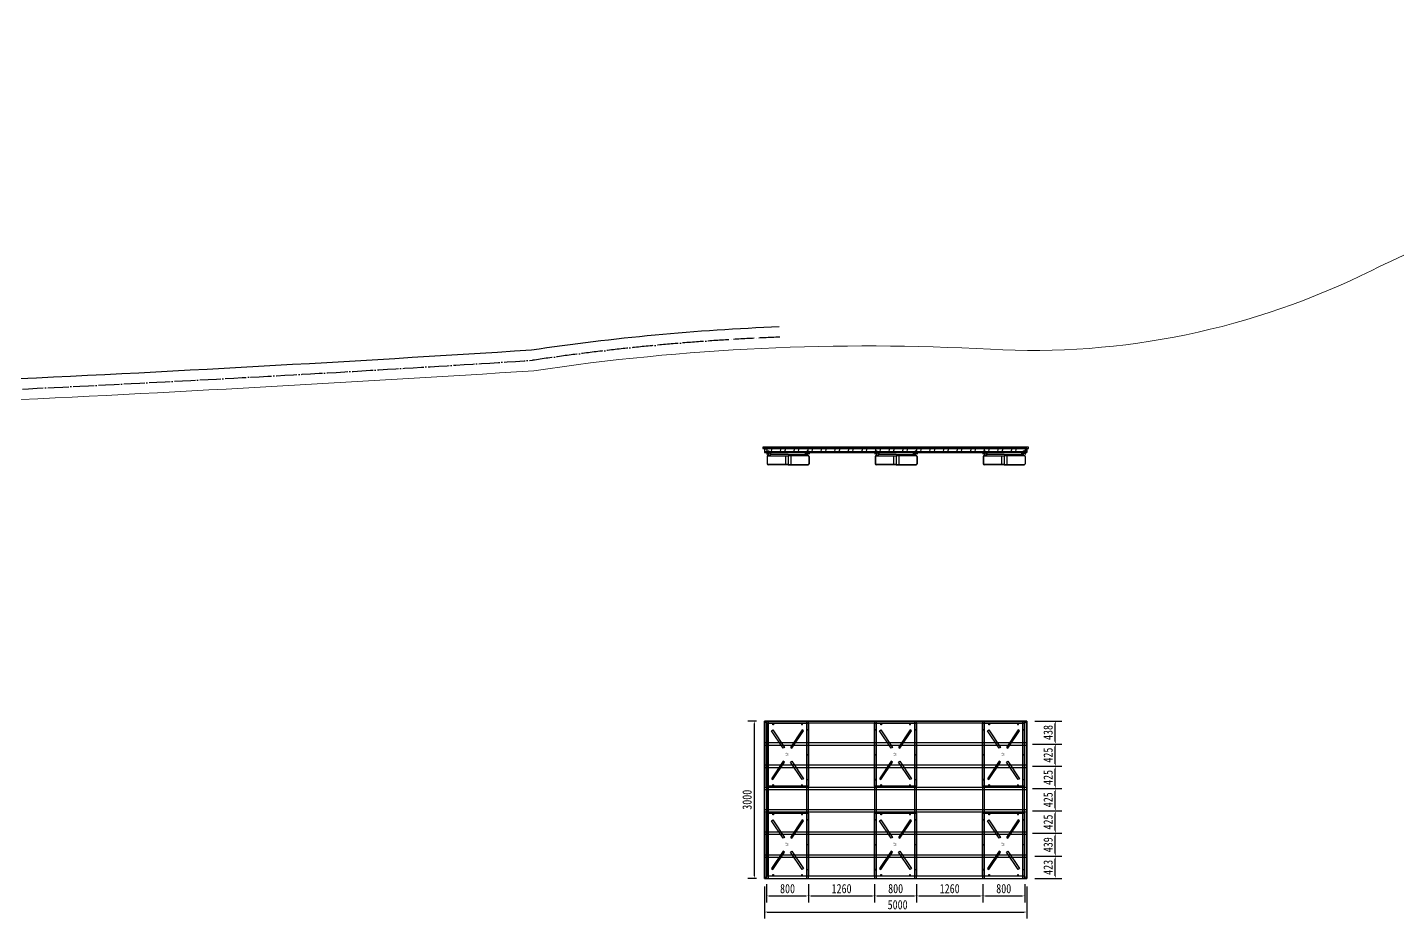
# Model space of a CAD drawing. Header units: millimetres. Extents: x -2018967 to 3675, y -751 to 1571936.
# Drawn here: x -1801079 to -1774970, y 1235224 to 1252202 of the extents above; entities that cross this region are included whole.
import ezdxf

# ---------------------------------------------------------------- set-up
doc = ezdxf.new("R2010")
doc.units = ezdxf.units.MM
doc.header["$LTSCALE"] = 1000
doc.linetypes.add('DOTE', pattern=[2.42, 2, -0.2, 0.02, -0.2])
doc.layers.get('0').update_dxf_attribs({"linetype": 'CONTINUOUS'})
doc.layers.get('DEFPOINTS').update_dxf_attribs({"linetype": 'CONTINUOUS'})
for name, color, linetype in [('1-中心线', 4, 'DOTE'), ('1-水岸线', 5, 'CONTINUOUS'), ('1-铺装分割线', 3, 'CONTINUOUS'), ('PUB_TEXT', 7, 'CONTINUOUS'), ('W-STEEL_FRAME钢架', 3, 'CONTINUOUS'), ('W-STEEL_KEEL钢龙骨', 5, 'CONTINUOUS'), ('W-WOOD_FLOOR木地板', 30, 'CONTINUOUS'), ('螺栓', 146, 'CONTINUOUS')]:
    doc.layers.add(name, color=color, linetype=linetype)
doc.styles.add('黑体', font='simhei.ttf', dxfattribs={"width": 0.8})
doc.dimstyles.new('W&&50', dxfattribs={"dimtxt": 175, "dimasz": 50, "dimexe": 125, "dimexo": 150, "dimgap": 50, "dimtad": 1, "dimdec": 0, "dimzin": 0, "dimdsep": 46, "dimtxsty": '黑体', "dimcen": 0.09, "dimclrd": 1, "dimclre": 1, "dimclrt": 7, "dimazin": 2, "dimtfac": 1, "dimtdec": 0, "dimtix": 1, "dimtmove": 2, "dimatfit": 3, "dimfxl": 100, "dimtolj": 1, "dimtzin": 0, "dimarcsym": 0})

# ---------------------------------------------------------------- blocks, each defined once
blk = doc.blocks.new('*D25')
at = {"color": 1, "lineweight": -2, "transparency": 16777216}
for p, q in [((-1787035, 1235838), (-1787035, 1235224)), ((-1782035, 1235838), (-1782035, 1235224)), ((-1786985, 1235349), (-1782085, 1235349))]:
    blk.add_line(p, q, dxfattribs=at)
at = {"color": 1, "transparency": 16777216}
for points in [[(-1786985, 1235357), (-1786985, 1235340), (-1787035, 1235349)], [(-1782085, 1235357), (-1782085, 1235340), (-1782035, 1235349)]]:
    blk.add_solid(points, dxfattribs=at)
at = {"layer": 'DEFPOINTS', "color": 0, "transparency": 16777216}
for p in [(-1787035, 1235988), (-1782035, 1235988), (-1782035, 1235349)]:
    blk.add_point(p, dxfattribs=at)
at = {"color": 7, "transparency": 16777216, "insert": (-1784497, 1235487), "char_height": 175, "attachment_point": 5, "style": '黑体'}
blk.add_mtext('\\A1;5000', dxfattribs=at)
blk = doc.blocks.new('*D26')
at = {"color": 1, "lineweight": -2, "transparency": 16777216}
for p, q in [((-1781885, 1236411), (-1781367, 1236411)), ((-1781492, 1236038), (-1781492, 1236361)), ((-1781885, 1235988), (-1781367, 1235988))]:
    blk.add_line(p, q, dxfattribs=at)
at = {"color": 1, "transparency": 16777216}
for points in [[(-1781500, 1236361), (-1781484, 1236361), (-1781492, 1236411)], [(-1781500, 1236038), (-1781484, 1236038), (-1781492, 1235988)]]:
    blk.add_solid(points, dxfattribs=at)
at = {"layer": 'DEFPOINTS', "color": 0, "transparency": 16777216}
for p in [(-1782035, 1236411), (-1781492, 1236411), (-1782035, 1235988)]:
    blk.add_point(p, dxfattribs=at)
at = {"color": 7, "transparency": 16777216, "insert": (-1781629, 1236200), "char_height": 175, "attachment_point": 5, "rotation": 90, "style": '黑体'}
blk.add_mtext('\\A1;423', dxfattribs=at)
blk = doc.blocks.new('*D27')
at = {"color": 1, "lineweight": -2, "transparency": 16777216}
for p, q in [((-1786995, 1235878), (-1786995, 1235531)), ((-1786195, 1235878), (-1786195, 1235531)), ((-1786945, 1235656), (-1786245, 1235656))]:
    blk.add_line(p, q, dxfattribs=at)
at = {"color": 1, "transparency": 16777216}
for points in [[(-1786945, 1235664), (-1786945, 1235647), (-1786995, 1235656)], [(-1786245, 1235664), (-1786245, 1235647), (-1786195, 1235656)]]:
    blk.add_solid(points, dxfattribs=at)
at = {"layer": 'DEFPOINTS', "color": 0, "transparency": 16777216}
for p in [(-1786995, 1236028), (-1786195, 1236028), (-1786195, 1235656)]:
    blk.add_point(p, dxfattribs=at)
at = {"color": 7, "transparency": 16777216, "insert": (-1786595, 1235794), "char_height": 175, "attachment_point": 5, "style": '黑体'}
blk.add_mtext('\\A1;800', dxfattribs=at)
blk = doc.blocks.new('*D28')
at = {"color": 1, "lineweight": -2, "transparency": 16777216}
for p, q in [((-1787185, 1238988), (-1787351, 1238988)), ((-1787226, 1236038), (-1787226, 1238938)), ((-1787184, 1235988), (-1787351, 1235988))]:
    blk.add_line(p, q, dxfattribs=at)
at = {"color": 1, "transparency": 16777216}
for points in [[(-1787235, 1238938), (-1787218, 1238938), (-1787226, 1238988)], [(-1787235, 1236038), (-1787218, 1236038), (-1787226, 1235988)]]:
    blk.add_solid(points, dxfattribs=at)
at = {"layer": 'DEFPOINTS', "color": 0, "transparency": 16777216}
for p in [(-1787226, 1238988), (-1787035, 1238988), (-1787034, 1235988)]:
    blk.add_point(p, dxfattribs=at)
at = {"color": 7, "transparency": 16777216, "insert": (-1787365, 1237488), "char_height": 175, "attachment_point": 5, "rotation": 90, "style": '黑体'}
blk.add_mtext('\\A1;3000', dxfattribs=at)
blk = doc.blocks.new('*D29')
at = {"color": 1, "lineweight": -2, "transparency": 16777216}
for p, q in [((-1781925, 1236850), (-1781367, 1236850)), ((-1781492, 1236461), (-1781492, 1236800)), ((-1781885, 1236411), (-1781367, 1236411))]:
    blk.add_line(p, q, dxfattribs=at)
at = {"color": 1, "transparency": 16777216}
for points in [[(-1781500, 1236800), (-1781484, 1236800), (-1781492, 1236850)], [(-1781500, 1236461), (-1781484, 1236461), (-1781492, 1236411)]]:
    blk.add_solid(points, dxfattribs=at)
at = {"layer": 'DEFPOINTS', "color": 0, "transparency": 16777216}
for p in [(-1782075, 1236850), (-1781492, 1236850), (-1782035, 1236411)]:
    blk.add_point(p, dxfattribs=at)
at = {"color": 7, "transparency": 16777216, "insert": (-1781629, 1236631), "char_height": 175, "attachment_point": 5, "rotation": 90, "style": '黑体'}
blk.add_mtext('\\A1;439', dxfattribs=at)
blk = doc.blocks.new('*D30')
at = {"color": 1, "lineweight": -2, "transparency": 16777216}
for p, q in [((-1781925, 1237275), (-1781367, 1237275)), ((-1781492, 1236900), (-1781492, 1237225)), ((-1781925, 1236850), (-1781367, 1236850))]:
    blk.add_line(p, q, dxfattribs=at)
at = {"color": 1, "transparency": 16777216}
for points in [[(-1781500, 1237225), (-1781484, 1237225), (-1781492, 1237275)], [(-1781500, 1236900), (-1781484, 1236900), (-1781492, 1236850)]]:
    blk.add_solid(points, dxfattribs=at)
at = {"layer": 'DEFPOINTS', "color": 0, "transparency": 16777216}
for p in [(-1782075, 1237275), (-1781492, 1237275), (-1782075, 1236850)]:
    blk.add_point(p, dxfattribs=at)
at = {"color": 7, "transparency": 16777216, "insert": (-1781629, 1237063), "char_height": 175, "attachment_point": 5, "rotation": 90, "style": '黑体'}
blk.add_mtext('\\A1;425', dxfattribs=at)
blk = doc.blocks.new('*D31')
at = {"color": 1, "lineweight": -2, "transparency": 16777216}
for p, q in [((-1781925, 1237700), (-1781367, 1237700)), ((-1781492, 1237325), (-1781492, 1237650)), ((-1781925, 1237275), (-1781367, 1237275))]:
    blk.add_line(p, q, dxfattribs=at)
at = {"color": 1, "transparency": 16777216}
for points in [[(-1781500, 1237650), (-1781484, 1237650), (-1781492, 1237700)], [(-1781500, 1237325), (-1781484, 1237325), (-1781492, 1237275)]]:
    blk.add_solid(points, dxfattribs=at)
at = {"layer": 'DEFPOINTS', "color": 0, "transparency": 16777216}
for p in [(-1782075, 1237700), (-1781492, 1237700), (-1782075, 1237275)]:
    blk.add_point(p, dxfattribs=at)
at = {"color": 7, "transparency": 16777216, "insert": (-1781629, 1237488), "char_height": 175, "attachment_point": 5, "rotation": 90, "style": '黑体'}
blk.add_mtext('\\A1;425', dxfattribs=at)
blk = doc.blocks.new('*D32')
at = {"color": 1, "lineweight": -2, "transparency": 16777216}
for p, q in [((-1781925, 1238125), (-1781367, 1238125)), ((-1781492, 1237750), (-1781492, 1238075)), ((-1781925, 1237700), (-1781367, 1237700))]:
    blk.add_line(p, q, dxfattribs=at)
at = {"color": 1, "transparency": 16777216}
for points in [[(-1781500, 1238075), (-1781484, 1238075), (-1781492, 1238125)], [(-1781500, 1237750), (-1781484, 1237750), (-1781492, 1237700)]]:
    blk.add_solid(points, dxfattribs=at)
at = {"layer": 'DEFPOINTS', "color": 0, "transparency": 16777216}
for p in [(-1782075, 1238125), (-1781492, 1238125), (-1782075, 1237700)]:
    blk.add_point(p, dxfattribs=at)
at = {"color": 7, "transparency": 16777216, "insert": (-1781629, 1237913), "char_height": 175, "attachment_point": 5, "rotation": 90, "style": '黑体'}
blk.add_mtext('\\A1;425', dxfattribs=at)
blk = doc.blocks.new('*D33')
at = {"color": 1, "lineweight": -2, "transparency": 16777216}
for p, q in [((-1781925, 1238550), (-1781367, 1238550)), ((-1781492, 1238175), (-1781492, 1238500)), ((-1781925, 1238125), (-1781367, 1238125))]:
    blk.add_line(p, q, dxfattribs=at)
at = {"color": 1, "transparency": 16777216}
for points in [[(-1781500, 1238500), (-1781484, 1238500), (-1781492, 1238550)], [(-1781500, 1238175), (-1781484, 1238175), (-1781492, 1238125)]]:
    blk.add_solid(points, dxfattribs=at)
at = {"layer": 'DEFPOINTS', "color": 0, "transparency": 16777216}
for p in [(-1782075, 1238550), (-1781492, 1238550), (-1782075, 1238125)]:
    blk.add_point(p, dxfattribs=at)
at = {"color": 7, "transparency": 16777216, "insert": (-1781629, 1238338), "char_height": 175, "attachment_point": 5, "rotation": 90, "style": '黑体'}
blk.add_mtext('\\A1;425', dxfattribs=at)
blk = doc.blocks.new('*D34')
at = {"color": 1, "lineweight": -2, "transparency": 16777216}
for p, q in [((-1781884, 1238988), (-1781367, 1238988)), ((-1781492, 1238600), (-1781492, 1238938)), ((-1781925, 1238550), (-1781367, 1238550))]:
    blk.add_line(p, q, dxfattribs=at)
at = {"color": 1, "transparency": 16777216}
for points in [[(-1781500, 1238938), (-1781484, 1238938), (-1781492, 1238988)], [(-1781500, 1238600), (-1781484, 1238600), (-1781492, 1238550)]]:
    blk.add_solid(points, dxfattribs=at)
at = {"layer": 'DEFPOINTS', "color": 0, "transparency": 16777216}
for p in [(-1782034, 1238988), (-1781492, 1238988), (-1782075, 1238550)]:
    blk.add_point(p, dxfattribs=at)
at = {"color": 7, "transparency": 16777216, "insert": (-1781629, 1238769), "char_height": 175, "attachment_point": 5, "rotation": 90, "style": '黑体'}
blk.add_mtext('\\A1;438', dxfattribs=at)
blk = doc.blocks.new('$matou$00000186')
for points in [[(-600, 400), (600, 400), (600, -400), (-600, -400)], [(-456, 304), (-472, 279), (-140, 57), (-123, 82)], [(456, 304), (472, 279), (140, 57), (123, 82)], [(-456, -304), (-472, -279), (-140, -57), (-123, -82)], [(456, -304), (472, -279), (140, -57), (123, -82)]]:
    blk.add_lwpolyline(points, close=True)
at = {"color": 1}
for centre in [(-575, 275), (-475, 378), (0, 378), (475, 378), (575, 275), (-575, -275), (-475, -378), (0, -378), (475, -378), (575, -275)]:
    blk.add_circle(centre, 7, dxfattribs=at)
at = {"layer": 'PUB_TEXT', "style": '黑体', "width": 0.8}
blk.add_text('JY', height=52.6, dxfattribs=at).set_placement((-44, -35))
blk = doc.blocks.new('*U877')
at = {"rotation": 270}
blk.add_blockref('$matou$00000186', (0, 0), dxfattribs=at)
blk = doc.blocks.new('*U878')
at = {"color": 0, "linetype": 'ByBlock', "lineweight": -2, "transparency": 16777216}
for p in [(0, 1714), (2058, 1714), (4116, 1714), (0, 0), (2058, 0), (4116, 0)]:
    blk.add_blockref('*U877', p, dxfattribs=at)
blk = doc.blocks.new('*U879')
at = {"layer": 'W-STEEL_KEEL钢龙骨', "color": 1}
for points in [[(-400, -1500), (-360, -1500), (-360, 1500), (-400, 1500)], [(360, -1500), (400, -1500), (400, 1500), (360, 1500)]]:
    blk.add_lwpolyline(points, close=True, dxfattribs=at)
blk = doc.blocks.new('*U876')
at = {"color": 0, "linetype": 'ByBlock', "lineweight": -2, "transparency": 16777216}
for p in [(0, 0), (2058, 0), (4116, 0)]:
    blk.add_blockref('*U879', p, dxfattribs=at)
blk = doc.blocks.new('五米框架')
blk.add_lwpolyline([(-2500, -1509), (2500, -1509), (2500, 1491), (-2500, 1491)], close=True)
at = {"layer": 'W-STEEL_FRAME钢架'}
for points in [[(-2500, 1491), (2500, 1491), (2457, 1448), (-2457, 1448)], [(-2500, -1509), (-2500, 1491), (-2457, 1448), (-2457, -1466)], [(2500, 1491), (2500, -1509), (2457, -1466), (2457, 1448)], [(2500, -1509), (2457, -1466), (-2457, -1466), (-2500, -1509)]]:
    blk.add_lwpolyline(points, close=True, dxfattribs=at)
at = {"layer": 'W-STEEL_KEEL钢龙骨'}
for points in [[(-2500, 1033), (2500, 1033), (2500, 1073), (-2500, 1073)], [(-2500, 608), (2500, 608), (2500, 648), (-2500, 648)], [(-2500, 183), (2500, 183), (2500, 223), (-2500, 223)], [(-2500, -242), (2500, -242), (2500, -202), (-2500, -202)], [(-2500, -667), (2500, -667), (2500, -627), (-2500, -627)], [(-2500, -1106), (2500, -1106), (2500, -1066), (-2500, -1066)]]:
    blk.add_lwpolyline(points, close=True, dxfattribs=at)
for name, p in [('*U876', (-2060, -9)), ('*U878', (-2060, -866))]:
    blk.add_blockref(name, p)
blk = doc.blocks.new('*D233')
at = {"color": 1, "lineweight": -2, "transparency": 16777216}
for p, q in [((-1786195, 1235878), (-1786195, 1235531)), ((-1784935, 1235878), (-1784935, 1235531)), ((-1786145, 1235656), (-1784985, 1235656))]:
    blk.add_line(p, q, dxfattribs=at)
at = {"color": 1, "transparency": 16777216}
for points in [[(-1786145, 1235664), (-1786145, 1235647), (-1786195, 1235656)], [(-1784985, 1235664), (-1784985, 1235647), (-1784935, 1235656)]]:
    blk.add_solid(points, dxfattribs=at)
at = {"layer": 'DEFPOINTS', "color": 0, "transparency": 16777216}
for p in [(-1786195, 1236028), (-1784935, 1236028), (-1784935, 1235656)]:
    blk.add_point(p, dxfattribs=at)
at = {"color": 7, "transparency": 16777216, "insert": (-1785565, 1235794), "char_height": 175, "attachment_point": 5, "style": '黑体'}
blk.add_mtext('\\A1;1260', dxfattribs=at)
blk = doc.blocks.new('*D234')
at = {"color": 1, "lineweight": -2, "transparency": 16777216}
for p, q in [((-1784935, 1235878), (-1784935, 1235531)), ((-1784135, 1235878), (-1784135, 1235531)), ((-1784885, 1235656), (-1784185, 1235656))]:
    blk.add_line(p, q, dxfattribs=at)
at = {"color": 1, "transparency": 16777216}
for points in [[(-1784885, 1235664), (-1784885, 1235647), (-1784935, 1235656)], [(-1784185, 1235664), (-1784185, 1235647), (-1784135, 1235656)]]:
    blk.add_solid(points, dxfattribs=at)
at = {"layer": 'DEFPOINTS', "color": 0, "transparency": 16777216}
for p in [(-1784935, 1236028), (-1784135, 1236028), (-1784135, 1235656)]:
    blk.add_point(p, dxfattribs=at)
at = {"color": 7, "transparency": 16777216, "insert": (-1784535, 1235794), "char_height": 175, "attachment_point": 5, "style": '黑体'}
blk.add_mtext('\\A1;800', dxfattribs=at)
blk = doc.blocks.new('*D235')
at = {"color": 1, "lineweight": -2, "transparency": 16777216}
for p, q in [((-1784135, 1235878), (-1784135, 1235531)), ((-1782875, 1235878), (-1782875, 1235531)), ((-1784085, 1235656), (-1782925, 1235656))]:
    blk.add_line(p, q, dxfattribs=at)
at = {"color": 1, "transparency": 16777216}
for points in [[(-1784085, 1235664), (-1784085, 1235647), (-1784135, 1235656)], [(-1782925, 1235664), (-1782925, 1235647), (-1782875, 1235656)]]:
    blk.add_solid(points, dxfattribs=at)
at = {"layer": 'DEFPOINTS', "color": 0, "transparency": 16777216}
for p in [(-1784135, 1236028), (-1782875, 1236028), (-1782875, 1235656)]:
    blk.add_point(p, dxfattribs=at)
at = {"color": 7, "transparency": 16777216, "insert": (-1783505, 1235794), "char_height": 175, "attachment_point": 5, "style": '黑体'}
blk.add_mtext('\\A1;1260', dxfattribs=at)
blk = doc.blocks.new('*D236')
at = {"color": 1, "lineweight": -2, "transparency": 16777216}
for p, q in [((-1782875, 1235878), (-1782875, 1235531)), ((-1782075, 1235878), (-1782075, 1235531)), ((-1782825, 1235656), (-1782125, 1235656))]:
    blk.add_line(p, q, dxfattribs=at)
at = {"color": 1, "transparency": 16777216}
for points in [[(-1782825, 1235664), (-1782825, 1235647), (-1782875, 1235656)], [(-1782125, 1235664), (-1782125, 1235647), (-1782075, 1235656)]]:
    blk.add_solid(points, dxfattribs=at)
at = {"layer": 'DEFPOINTS', "color": 0, "transparency": 16777216}
for p in [(-1782875, 1236028), (-1782075, 1236028), (-1782075, 1235656)]:
    blk.add_point(p, dxfattribs=at)
at = {"color": 7, "transparency": 16777216, "insert": (-1782475, 1235794), "char_height": 175, "attachment_point": 5, "style": '黑体'}
blk.add_mtext('\\A1;800', dxfattribs=at)
blk = doc.blocks.new('ce800浮箱侧面')
for p, q in [((-400, 79), (-400, 64)), ((0, 79), (-400, 79)), ((-391, 0), (0, 0)), ((-387, 7), (-335, 25)), ((0, 75), (-386, 75)), ((-338, 53), (-386, 53)), ((-386, 3), (-334, 21)), ((-338, 49), (-385, 49)), ((-330, 41), (-330, 32)), ((-326, 41), (-326, 32)), ((0, 29), (-326, 29)), ((-50, 0), (-50, -167)), ((0, 79), (400, 79)), ((0, 75), (386, 75)), ((0, 29), (326, 29)), ((391, 0), (0, 0)), ((0, 0), (0, -167)), ((0, 0), (0, -167)), ((50, 0), (50, -167)), ((326, 41), (326, 32)), ((330, 41), (330, 32)), ((386, 3), (334, 21)), ((387, 7), (335, 25)), ((338, 53), (386, 53)), ((338, 49), (385, 49)), ((400, 79), (400, 64)), ((-400, -12), (-400, -152)), ((-396, -11), (-396, -152)), ((0, -167), (-381, -167)), ((0, -171), (-381, -171)), ((0, -167), (381, -167)), ((0, -171), (381, -171)), ((396, -11), (396, -152)), ((400, -12), (400, -152))]:
    blk.add_line(p, q)
for points in [[(-400, 79), (-330, 79)], [(-400, 79), (-330, 79)], [(400, 79), (330, 79)], [(400, 79), (330, 79)]]:
    blk.add_lwpolyline(points)
for centre, radius, start, end in [((-385, 64), 15, 180, 270), ((-380, -12), 20, 109.1798, 180), ((-386, 64), 11, 90, 270), ((-381, -11), 15, 109.1798, 180), ((-338, 41), 12, 0, 90), ((-338, 41), 8, 0, 90), ((-338, 32), 8, 289.1798, 0), ((-338, 32), 12, 289.1798, 0), ((338, 41), 12, 90, 180), ((338, 32), 12, 180, 250.8202), ((338, 41), 8, 90, 180), ((338, 32), 8, 180, 250.8202), ((385, 64), 15, 270, 0), ((386, 64), 11, 270, 90), ((381, -11), 15, 0, 70.8202), ((380, -12), 20, 0, 70.8202), ((-381, -152), 19, 180, 270), ((-381, -152), 15, 180, 270), ((381, -152), 15, 270, 0), ((381, -152), 19, 270, 0)]:
    blk.add_arc(centre, radius, start, end)
blk = doc.blocks.new('*U476')
h = blk.add_hatch()
h.set_pattern_fill('ANSI34', color=256, angle=90)
h.set_pattern_definition([(135, (30272.917, -5788.272), (-6.735192, -6.735192), []), (135, (30272.917, -5786.027), (-6.735192, -6.735192), []), (135, (30272.917, -5783.782), (-6.735192, -6.735192), []), (135, (30272.917, -5781.537), (-6.735192, -6.735192), [])])
edge = h.paths.add_edge_path()
edge.add_line((-353, 123), (-403, 123))
edge.add_line((-403, 123), (-403, 73))
edge.add_arc((-403, 76), 3, 270, 360)
edge.add_line((-400, 76), (-400, 120))
edge.add_line((-400, 120), (-356, 120))
edge.add_arc((-356, 123), 3, 270, 360)
h = blk.add_hatch()
h.set_pattern_fill('ANSI34', color=256, angle=180)
h.set_pattern_definition([(225, (6809.39, 27891.443), (6.735192, -6.735192), []), (225, (6807.145, 27891.443), (6.735192, -6.735192), []), (225, (6804.9, 27891.443), (6.735192, -6.735192), []), (225, (6802.655, 27891.443), (6.735192, -6.735192), [])])
edge = h.paths.add_edge_path()
edge.add_line((403, 73), (403, 123))
edge.add_line((403, 123), (353, 123))
edge.add_arc((356, 123), 3, 180, 270)
edge.add_line((356, 120), (400, 120))
edge.add_line((400, 120), (400, 76))
edge.add_arc((403, 76), 3, 180, 270)
for points in [[(-353, 123), (-353, 123), (-403, 123), (-403, 73), (-403, 73, 0.414214), (-400, 76), (-400, 120), (-356, 120, 0.414214)], [(403, 73), (403, 73), (403, 123), (353, 123), (353, 123, 0.414214), (356, 120), (400, 120), (400, 76, 0.414214)]]:
    blk.add_lwpolyline(points, format="xyb", close=True)
at = {"layer": '螺栓'}
for p, q in [((-387, 129), (-386, 130)), ((-387, 129), (-387, 123)), ((-369, 130), (-386, 130)), ((-381, 69), (-382, 70)), ((-368, 129), (-369, 130)), ((-368, 124), (-368, 129)), ((361, 129), (362, 130)), ((361, 129), (361, 123)), ((379, 130), (362, 130)), ((367, 74), (366, 75)), ((380, 129), (379, 130)), ((380, 124), (380, 129))]:
    blk.add_line(p, q, dxfattribs=at)
for points in [[(-387, 124), (-368, 124), (-368, 123), (-387, 123)], [(-368, 85), (-387, 85)], [(-387, 83), (-387, 85)], [(-368, 83), (-387, 83)], [(-385, 130), (-370, 130)], [(-370, 124), (-385, 124)], [(-370, 83), (-370, 77), (-385, 77), (-385, 83)], [(-383, 77), (-383, 83)], [(-382, 130), (-382, 124)], [(-382, 124), (-382, 85)], [(-382, 70), (-382, 77)], [(-381, 124), (-381, 85)], [(-381, 69), (-381, 77)], [(-374, 69), (-381, 69)], [(-374, 124), (-374, 85)], [(-374, 69), (-374, 77)], [(-374, 69), (-373, 70)], [(-373, 124), (-373, 130)], [(-373, 124), (-373, 85)], [(-373, 70), (-373, 77)], [(-372, 83), (-372, 77)], [(-368, 85), (-368, 83)], [(361, 124), (380, 124), (380, 123), (361, 123)], [(380, 90), (361, 90)], [(361, 88), (361, 90)], [(380, 88), (361, 88)], [(363, 130), (378, 130)], [(378, 124), (363, 124)], [(378, 88), (378, 82), (363, 82), (363, 88)], [(365, 82), (365, 88)], [(366, 130), (366, 124)], [(366, 124), (366, 90)], [(366, 75), (366, 82)], [(367, 124), (367, 90)], [(367, 74), (367, 82)], [(374, 74), (367, 74)], [(374, 124), (374, 90)], [(374, 74), (374, 82)], [(374, 74), (375, 75)], [(375, 124), (375, 130)], [(375, 124), (375, 90)], [(375, 75), (375, 82)], [(376, 88), (376, 82)], [(380, 90), (380, 88)]]:
    blk.add_lwpolyline(points, dxfattribs=at)
for points in [[(-385, 130), (-384, 129), (-383, 130), (-382, 130)], [(-382, 130), (-379, 129), (-376, 129), (-372, 130)], [(-373, 130), (-372, 130), (-371, 129), (-370, 130)], [(363, 130), (364, 130), (365, 130), (366, 130)], [(366, 130), (369, 129), (372, 129), (375, 130)], [(375, 130), (376, 130), (377, 130), (378, 130)]]:
    blk.add_open_spline(points, degree=3, dxfattribs=at)
blk.add_blockref('ce800浮箱侧面', (0, 41))
blk = doc.blocks.new('*U477')
at = {"color": 0, "linetype": 'ByBlock', "lineweight": -2, "transparency": 16777216}
for p in [(0, 0), (2060, 0), (4120, 0)]:
    blk.add_blockref('*U476', p, dxfattribs=at)
blk = doc.blocks.new('5米侧立面')
at = {"layer": 'W-STEEL_FRAME钢架'}
h = blk.add_hatch(dxfattribs=at)
h.set_pattern_fill('金属', color=256, scale=100, angle=30)
h.set_pattern_definition([(75, (-1639661.1, -2328609.27), (-241.481457, 64.704761), []), (75, (-1639559.04, -2328550.34), (-241.481457, 64.704761), [])])
h.paths.add_polyline_path([(2491, 233), (2491, 313), (-2509, 313), (-2509, 233)])
at = {"layer": 'W-WOOD_FLOOR木地板'}
h = blk.add_hatch(dxfattribs=at)
h.set_pattern_fill('木材', color=256, scale=20)
h.set_pattern_definition([(50, (-1710850.79, -2483660.79), (51.8470639, 186.2468308), [1200, -160, 400, -80]), (50, (-1710744.39, -2483620.79), (-132.9301375, 7.1090462), [240, -26.4, 480, -60]), (50, (-1710810.79, -2483592.787), (226.3396635, 353.1279042), [640, -112, 320, -80])])
edge = h.paths.add_edge_path()
edge.add_line((-2539, 313), (521, 313))
edge.add_line((521, 313), (521, 337))
edge.add_line((521, 337), (-2539, 337))
edge.add_line((-2539, 337), (-2539, 313))
at = {"layer": 'W-STEEL_FRAME钢架'}
for points in [[(-2466, 313), (-2509, 313), (-2509, 233), (-2466, 233), (-2466, 235, 0.398895), (-2469, 238), (-2500, 240, -0.398895), (-2504, 245), (-2504, 301, -0.398895), (-2500, 306), (-2469, 308, 0.398895), (-2466, 311)], [(2448, 313), (2491, 313), (2491, 233), (2448, 233), (2448, 235, -0.398895), (2451, 238), (2481, 240, 0.398895), (2486, 245), (2486, 301, 0.398895), (2481, 306), (2451, 308, -0.398895), (2448, 311)]]:
    blk.add_lwpolyline(points, format="xyb", close=True, dxfattribs=at)
blk.add_lwpolyline([(-2509, 233), (2491, 233), (2491, 313), (-2509, 313)], close=True, dxfattribs=at)
at = {"layer": 'W-STEEL_KEEL钢龙骨'}
blk.add_lwpolyline([(-2509, 253), (2491, 253), (2491, 313), (-2509, 313)], close=True, dxfattribs=at)
at = {"layer": 'W-WOOD_FLOOR木地板'}
blk.add_lwpolyline([(-2539, 313), (2521, 313), (2521, 337), (-2539, 337)], close=True, dxfattribs=at)
blk.add_blockref('*U477', (-2060, 130))

msp = doc.modelspace()

# ---------------------------------------------------------------- linework, layer by layer
at = {"layer": '1-中心线', "ltscale": 0.2}
msp.add_lwpolyline([(-1881976.7, 1247278.9, -0.0007083), (-1871935.7, 1245859.8, 0.0051525), (-1863521.1, 1244704.9), (-1847204.9, 1244707, 0.016127), (-1812298.9, 1244880.7, 0.0086787), (-1791452.3, 1245860.1, -0.0274266), (-1786744.8, 1246301.4)], format="xyb", dxfattribs=at)
at = {"layer": '1-水岸线', "linetype": 'ByBlock', "lineweight": 0}
msp.add_lwpolyline([(-1899858, 1250518.5, 0.0386291), (-1892751.2, 1248683.6, 0.0078984), (-1885969.5, 1247633.2, -0.0009879), (-1871964.4, 1245661.8, 0.0051599), (-1863533.7, 1244504.9), (-1847207.6, 1244507, 0.0161254), (-1812292.2, 1244680.8, 0.0086819), (-1791431, 1245661.1, -0.0508757), (-1782726.8, 1246069.1, 0.1302663), (-1775462.7, 1247573.8, -0.0697877), (-1771358.7, 1248952, 0.0234381), (-1761026.5, 1251387.5, 0.0549261), (-1748860.7, 1252202.2)], format="xyb", dxfattribs=at)
at = {"layer": '1-铺装分割线', "linetype": 'ByBlock'}
msp.add_lwpolyline([(-1881948.9, 1247477, -0.0007083), (-1871906.9, 1246057.7, 0.0051451), (-1863508.5, 1244904.9), (-1847202.2, 1244907, 0.0161286), (-1812305.5, 1245080.6, 0.0086756), (-1791473.5, 1246059.2, -0.027378), (-1786752.6, 1246501.3)], format="xyb", dxfattribs=at)

# ---------------------------------------------------------------- block references
for name, p in [('5米侧立面', (-1784525.2, 1243868.2)), ('五米框架', (-1784534.6, 1237497.2))]:
    msp.add_blockref(name, p)

# ---------------------------------------------------------------- dimensions: what is measured, and where the dimension line sits
for base, p1, p2, picture, middle in [((-1787226.3, 1238988.2), (-1787034.4, 1235988.2), (-1787034.7, 1238988.2), '*D28', (-1787364.8, 1237488.2)), ((-1781491.9, 1238988.2), (-1782074.7, 1238550.2), (-1782034.4, 1238988.2), '*D34', (-1781629.4, 1238769.2)), ((-1781491.9, 1238550.2), (-1782074.7, 1238125.2), (-1782074.7, 1238550.2), '*D33', (-1781629.4, 1238337.7)), ((-1781491.9, 1238125.2), (-1782074.7, 1237700.2), (-1782074.7, 1238125.2), '*D32', (-1781629.4, 1237912.7)), ((-1781491.9, 1237700.2), (-1782074.7, 1237275.2), (-1782074.7, 1237700.2), '*D31', (-1781629.4, 1237487.7)), ((-1781491.9, 1237275.2), (-1782074.7, 1236850.2), (-1782074.7, 1237275.2), '*D30', (-1781629.4, 1237062.7)), ((-1781491.9, 1236850.2), (-1782034.7, 1236411.2), (-1782074.7, 1236850.2), '*D29', (-1781629.4, 1236630.7)), ((-1781491.9, 1236411.2), (-1782034.7, 1235988.2), (-1782034.7, 1236411.2), '*D26', (-1781629.4, 1236199.7))]:
    dim = msp.add_linear_dim(base=base, p1=p1, p2=p2, angle=90, dimstyle='W&&50')
    dim.commit()
    dim.dimension.update_dxf_attribs({"geometry": picture, "text_midpoint": middle})
for base, p1, p2, picture, middle in [((-1786194.7, 1235655.8), (-1786994.7, 1236028.1), (-1786194.7, 1236028.4), '*D27', (-1786594.7, 1235794.3)), ((-1784934.7, 1235655.8), (-1786194.7, 1236028.4), (-1784934.7, 1236028.4), '*D233', (-1785564.7, 1235794.3)), ((-1784134.7, 1235655.8), (-1784934.7, 1236028.4), (-1784134.7, 1236028.4), '*D234', (-1784534.7, 1235794.3)), ((-1782874.7, 1235655.8), (-1784134.7, 1236028.4), (-1782874.7, 1236028.4), '*D235', (-1783504.7, 1235794.3)), ((-1782074.7, 1235655.8), (-1782874.7, 1236028.4), (-1782074.7, 1236028.4), '*D236', (-1782474.7, 1235794.3))]:
    dim = msp.add_linear_dim(base=base, p1=p1, p2=p2, dimstyle='W&&50')
    dim.commit()
    dim.dimension.update_dxf_attribs({"geometry": picture, "text_midpoint": middle})
dim = msp.add_linear_dim(base=(-1782034.7, 1235348.8), p1=(-1787034.7, 1235988.2), p2=(-1782034.7, 1235988.2), dimstyle='W&&50', override={"dimtmove": 0})
dim.commit()
dim.dimension.update_dxf_attribs({"geometry": '*D25', "text_midpoint": (-1784496.9, 1235348.8), "dimtype": 160})

doc.saveas('drawing.dxf')
